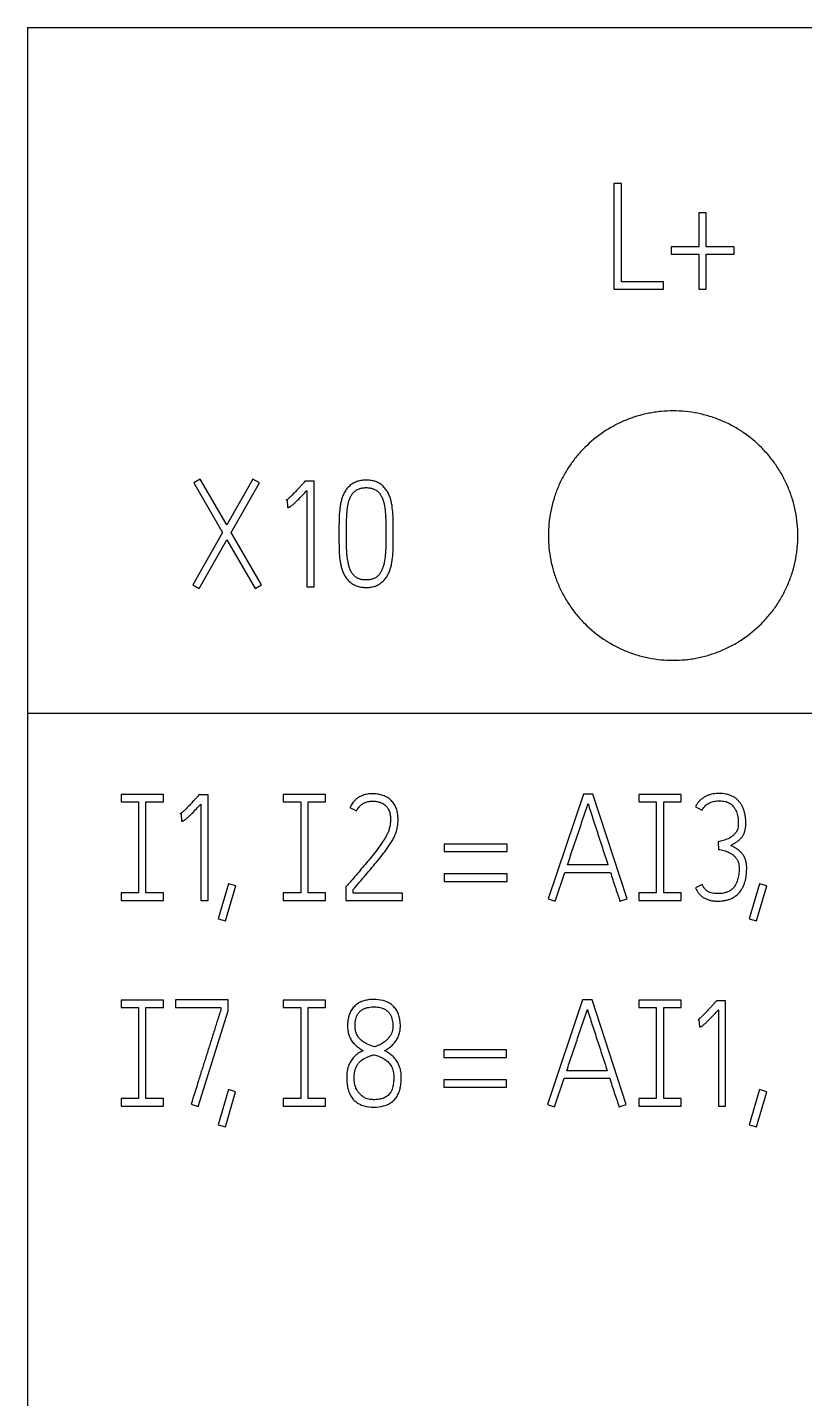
# Model space of a CAD drawing. Extents: x 0 to 420, y 0 to 297.
# Drawn here: x 91.7 to 104.15, y 211.57 to 233.56 of the extents above; entities that cross this region are included whole.
import ezdxf

# ---------------------------------------------------------------- set-up
doc = ezdxf.new("R2010")
doc.units = 0
doc.header["$LTSCALE"] = 23.1
doc.layers.add('10000_FRONT', color=7, linetype='CONTINUOUS')
doc.layers.add('10500_FRONT_LABELING', color=7, linetype='CONTINUOUS')

msp = doc.modelspace()

# ---------------------------------------------------------------- linework, layer by layer
at = {"layer": '10000_FRONT', "color": 7, "linetype": 'CONTINUOUS'}
for p, q in [((91.697, 233.556), (91.697, 143.556)), ((91.697, 233.556), (163.197, 233.556)), ((91.697, 222.556), (163.197, 222.556))]:
    msp.add_line(p, q, dxfattribs=at)
for points, knots in [([(104.047, 225.406), (104.047, 225.471), (104.043, 225.537), (104.031, 225.666), (104.021, 225.73), (103.996, 225.858), (103.98, 225.921), (103.952, 226.015), (103.942, 226.046), (103.919, 226.108), (103.908, 226.139), (103.87, 226.229), (103.815, 226.347), (103.748, 226.459), (103.694, 226.54), (103.675, 226.567), (103.636, 226.62), (103.616, 226.646), (103.553, 226.722), (103.509, 226.771), (103.371, 226.91), (103.271, 226.993), (103.148, 227.075), (103.134, 227.084), (103.106, 227.102), (103.092, 227.11), (103.05, 227.136), (103.021, 227.152), (102.935, 227.199), (102.876, 227.227), (102.755, 227.277), (102.694, 227.299), (102.6, 227.328), (102.568, 227.337), (102.504, 227.353), (102.472, 227.36), (102.374, 227.38), (102.244, 227.399), (102.114, 227.405), (101.983, 227.406), (101.918, 227.402), (101.819, 227.393), (101.786, 227.389), (101.721, 227.379), (101.559, 227.351), (101.402, 227.303), (101.251, 227.241), (101.221, 227.227), (101.176, 227.206), (101.161, 227.199), (101.132, 227.184), (101.058, 227.146), (100.988, 227.104), (100.826, 226.995), (100.725, 226.912), (100.608, 226.795), (100.585, 226.771), (100.541, 226.723), (100.52, 226.698), (100.458, 226.622), (100.419, 226.57), (100.347, 226.462), (100.313, 226.406), (100.267, 226.319), (100.252, 226.29), (100.224, 226.23), (100.211, 226.2), (100.173, 226.109), (100.13, 225.987), (100.098, 225.861), (100.079, 225.765), (100.073, 225.733), (100.064, 225.668), (100.06, 225.635), (100.05, 225.537), (100.047, 225.471), (100.047, 225.406)], [0, 0, 0, 0, 0.03125, 0.03125, 0.0625, 0.0625, 0.09375, 0.09375, 0.109375, 0.109375, 0.125, 0.125, 0.15625, 0.1875, 0.1875, 0.203125, 0.203125, 0.21875, 0.21875, 0.25, 0.25, 0.3125, 0.3125, 0.320312, 0.320312, 0.328125, 0.328125, 0.34375, 0.34375, 0.375, 0.375, 0.40625, 0.40625, 0.421875, 0.421875, 0.4375, 0.4375, 0.46875, 0.5, 0.5, 0.53125, 0.53125, 0.546875, 0.546875, 0.5625, 0.625, 0.625, 0.640625, 0.640625, 0.648438, 0.648438, 0.65625, 0.6875, 0.6875, 0.75, 0.75, 0.765625, 0.765625, 0.78125, 0.78125, 0.8125, 0.8125, 0.84375, 0.84375, 0.859375, 0.859375, 0.875, 0.875, 0.90625, 0.9375, 0.9375, 0.953125, 0.953125, 0.96875, 0.96875, 1, 1, 1, 1]), ([(100.047, 225.406), (100.047, 225.34), (100.05, 225.274), (100.063, 225.145), (100.072, 225.081), (100.097, 224.953), (100.113, 224.89), (100.141, 224.796), (100.152, 224.765), (100.174, 224.703), (100.186, 224.672), (100.223, 224.582), (100.279, 224.464), (100.345, 224.352), (100.399, 224.271), (100.418, 224.244), (100.457, 224.191), (100.477, 224.165), (100.54, 224.089), (100.584, 224.04), (100.722, 223.901), (100.823, 223.818), (100.945, 223.736), (100.959, 223.727), (100.987, 223.709), (101.001, 223.701), (101.044, 223.675), (101.072, 223.659), (101.159, 223.612), (101.218, 223.584), (101.338, 223.534), (101.4, 223.512), (101.494, 223.483), (101.526, 223.474), (101.589, 223.458), (101.622, 223.451), (101.719, 223.431), (101.849, 223.412), (101.979, 223.406), (102.11, 223.405), (102.176, 223.409), (102.274, 223.418), (102.307, 223.422), (102.372, 223.432), (102.405, 223.438), (102.501, 223.457), (102.565, 223.473), (102.69, 223.511), (102.751, 223.533), (102.842, 223.57), (102.872, 223.584), (102.917, 223.605), (102.932, 223.612), (102.961, 223.627), (103.035, 223.665), (103.105, 223.707), (103.267, 223.816), (103.369, 223.899), (103.485, 224.016), (103.508, 224.04), (103.552, 224.088), (103.573, 224.113), (103.635, 224.189), (103.674, 224.241), (103.746, 224.349), (103.78, 224.405), (103.826, 224.492), (103.841, 224.521), (103.869, 224.581), (103.882, 224.611), (103.92, 224.702), (103.964, 224.824), (103.995, 224.95), (104.014, 225.046), (104.02, 225.078), (104.03, 225.143), (104.034, 225.176), (104.043, 225.274), (104.047, 225.34), (104.047, 225.406)], [0, 0, 0, 0, 0.03125, 0.03125, 0.0625, 0.0625, 0.09375, 0.09375, 0.109375, 0.109375, 0.125, 0.125, 0.15625, 0.1875, 0.1875, 0.203125, 0.203125, 0.21875, 0.21875, 0.25, 0.25, 0.3125, 0.3125, 0.320312, 0.320312, 0.328125, 0.328125, 0.34375, 0.34375, 0.375, 0.375, 0.40625, 0.40625, 0.421875, 0.421875, 0.4375, 0.4375, 0.46875, 0.5, 0.5, 0.53125, 0.53125, 0.546875, 0.546875, 0.5625, 0.5625, 0.59375, 0.59375, 0.625, 0.625, 0.640625, 0.640625, 0.648438, 0.648438, 0.65625, 0.6875, 0.6875, 0.75, 0.75, 0.765625, 0.765625, 0.78125, 0.78125, 0.8125, 0.8125, 0.84375, 0.84375, 0.859375, 0.859375, 0.875, 0.875, 0.90625, 0.9375, 0.9375, 0.953125, 0.953125, 0.96875, 0.96875, 1, 1, 1, 1])]:
    msp.add_open_spline(points, degree=3, knots=knots, dxfattribs=at)
at = {"layer": '10500_FRONT_LABELING', "color": 7, "linetype": 'CONTINUOUS'}
for p, q in [((101.097, 231.053), (101.097, 229.356)), ((101.217, 231.053), (101.097, 231.053)), ((101.217, 229.476), (101.217, 231.053)), ((102.457, 230.584), (102.457, 230.037)), ((102.575, 230.584), (102.457, 230.584)), ((102.575, 230.037), (102.575, 230.584)), ((102.014, 230.037), (102.014, 229.917)), ((102.457, 230.037), (102.014, 230.037)), ((103.023, 230.037), (102.575, 230.037)), ((103.023, 229.917), (103.023, 230.037)), ((102.014, 229.917), (102.457, 229.917)), ((102.457, 229.917), (102.457, 229.356)), ((102.575, 229.356), (102.575, 229.917)), ((102.575, 229.917), (103.023, 229.917)), ((101.097, 229.356), (101.891, 229.356)), ((101.891, 229.476), (101.217, 229.476)), ((101.891, 229.356), (101.891, 229.476)), ((102.457, 229.356), (102.575, 229.356)), ((94.467, 226.311), (94.365, 226.253)), ((94.891, 225.576), (94.467, 226.311)), ((95.309, 226.311), (94.891, 225.576)), ((95.415, 226.253), (95.309, 226.311)), ((94.365, 226.253), (94.825, 225.458)), ((94.962, 225.456), (95.415, 226.253)), ((96.146, 226.276), (96.129, 226.257)), ((96.294, 226.276), (96.146, 226.276)), ((96.176, 226.13), (96.176, 224.583)), ((96.294, 224.583), (96.294, 226.276)), ((95.846, 225.972), (95.86, 225.977)), ((95.86, 225.977), (95.867, 225.856)), ((94.825, 225.458), (94.347, 224.616)), ((95.45, 224.616), (94.962, 225.456)), ((96.69, 225.446), (96.69, 225.42)), ((96.811, 225.42), (96.811, 225.446)), ((97.442, 225.446), (97.442, 225.42)), ((97.56, 225.42), (97.56, 225.446)), ((94.45, 224.557), (94.894, 225.338)), ((94.894, 225.338), (95.346, 224.557)), ((94.347, 224.616), (94.45, 224.557)), ((95.346, 224.557), (95.45, 224.616)), ((96.176, 224.583), (96.294, 224.583)), ((93.197, 221.256), (93.197, 221.136)), ((93.877, 221.256), (93.197, 221.256)), ((93.877, 221.136), (93.877, 221.256)), ((94.446, 221.246), (94.43, 221.227)), ((94.595, 221.246), (94.446, 221.246)), ((94.595, 219.553), (94.595, 221.246)), ((95.797, 221.256), (95.797, 221.136)), ((96.477, 221.256), (95.797, 221.256)), ((96.477, 221.136), (96.477, 221.256)), ((100.608, 221.258), (100.043, 219.581)), ((100.759, 221.258), (100.608, 221.258)), ((101.31, 219.581), (100.759, 221.258)), ((101.497, 221.256), (101.497, 221.136)), ((102.177, 221.256), (101.497, 221.256)), ((102.177, 221.136), (102.177, 221.256)), ((93.197, 221.136), (93.477, 221.136)), ((93.477, 221.136), (93.477, 219.676)), ((93.597, 219.676), (93.597, 221.136)), ((93.597, 221.136), (93.877, 221.136)), ((94.477, 221.1), (94.477, 219.553)), ((95.797, 221.136), (96.077, 221.136)), ((96.077, 221.136), (96.077, 219.676)), ((96.197, 219.676), (96.197, 221.136)), ((96.197, 221.136), (96.477, 221.136)), ((96.866, 221.046), (96.972, 220.991)), ((101.497, 221.136), (101.777, 221.136)), ((101.777, 221.136), (101.777, 219.676)), ((101.897, 219.676), (101.897, 221.136)), ((101.897, 221.136), (102.177, 221.136)), ((102.407, 221.057), (102.515, 221.003)), ((94.147, 220.942), (94.161, 220.947)), ((94.161, 220.947), (94.168, 220.826)), ((98.378, 220.459), (98.378, 220.338)), ((99.387, 220.459), (98.378, 220.459)), ((99.387, 220.338), (99.387, 220.459)), ((102.768, 220.492), (102.775, 220.374)), ((98.378, 220.338), (99.387, 220.338)), ((101.003, 220.124), (100.353, 220.124)), ((98.378, 219.98), (98.378, 219.86)), ((99.387, 219.98), (98.378, 219.98)), ((99.387, 219.86), (99.387, 219.98)), ((100.157, 219.544), (100.313, 220.004)), ((100.313, 220.004), (101.043, 220.004)), ((94.919, 219.822), (94.754, 219.258)), ((94.869, 219.225), (95.035, 219.787)), ((95.035, 219.787), (94.919, 219.822)), ((96.816, 219.789), (96.802, 219.772)), ((96.802, 219.772), (96.802, 219.556)), ((96.92, 219.673), (96.92, 219.73)), ((98.378, 219.86), (99.387, 219.86)), ((102.515, 219.808), (102.407, 219.758)), ((103.432, 219.822), (103.267, 219.258)), ((103.382, 219.225), (103.547, 219.787)), ((103.547, 219.787), (103.432, 219.822)), ((93.197, 219.676), (93.197, 219.556)), ((93.477, 219.676), (93.197, 219.676)), ((93.197, 219.556), (93.877, 219.556)), ((93.877, 219.676), (93.597, 219.676)), ((93.877, 219.556), (93.877, 219.676)), ((94.477, 219.553), (94.595, 219.553)), ((95.797, 219.676), (95.797, 219.556)), ((96.077, 219.676), (95.797, 219.676)), ((95.797, 219.556), (96.477, 219.556)), ((96.477, 219.676), (96.197, 219.676)), ((96.477, 219.556), (96.477, 219.676)), ((96.802, 219.556), (97.709, 219.556)), ((97.709, 219.673), (96.92, 219.673)), ((97.709, 219.556), (97.709, 219.673)), ((100.043, 219.581), (100.157, 219.544)), ((101.194, 219.544), (101.31, 219.581)), ((101.497, 219.676), (101.497, 219.556)), ((101.777, 219.676), (101.497, 219.676)), ((101.497, 219.556), (102.177, 219.556)), ((102.177, 219.676), (101.897, 219.676)), ((102.177, 219.556), (102.177, 219.676)), ((94.754, 219.258), (94.869, 219.225)), ((103.267, 219.258), (103.382, 219.225)), ((93.197, 217.956), (93.197, 217.836)), ((93.877, 217.956), (93.197, 217.956)), ((93.877, 217.836), (93.877, 217.956)), ((94.068, 217.958), (94.068, 217.838)), ((94.917, 217.958), (94.068, 217.958)), ((94.917, 217.786), (94.917, 217.958)), ((95.797, 217.956), (95.797, 217.836)), ((96.477, 217.956), (95.797, 217.956)), ((96.477, 217.836), (96.477, 217.956)), ((100.596, 217.958), (100.033, 216.281)), ((100.747, 217.958), (100.596, 217.958)), ((101.297, 216.281), (100.747, 217.958)), ((101.497, 217.956), (101.497, 217.836)), ((102.177, 217.956), (101.497, 217.956)), ((102.177, 217.836), (102.177, 217.956)), ((102.742, 217.946), (102.726, 217.927)), ((102.889, 217.946), (102.742, 217.946)), ((102.889, 216.253), (102.889, 217.946)), ((93.197, 217.836), (93.477, 217.836)), ((93.477, 217.836), (93.477, 216.376)), ((93.597, 216.376), (93.597, 217.836)), ((93.597, 217.836), (93.877, 217.836)), ((94.068, 217.838), (94.799, 217.838)), ((94.433, 216.248), (94.917, 217.786)), ((94.799, 217.838), (94.799, 217.805)), ((95.797, 217.836), (96.077, 217.836)), ((96.077, 217.836), (96.077, 216.376)), ((96.197, 216.376), (96.197, 217.836)), ((96.197, 217.836), (96.477, 217.836)), ((101.497, 217.836), (101.777, 217.836)), ((101.777, 217.836), (101.777, 216.376)), ((101.897, 216.376), (101.897, 217.836)), ((101.897, 217.836), (102.177, 217.836)), ((102.773, 217.8), (102.773, 216.253)), ((102.447, 217.642), (102.461, 217.647)), ((102.461, 217.647), (102.468, 217.526)), ((98.371, 217.159), (98.371, 217.038)), ((99.377, 217.159), (98.371, 217.159)), ((99.377, 217.038), (99.377, 217.159)), ((98.371, 217.038), (99.377, 217.038)), ((100.99, 216.824), (100.342, 216.824)), ((98.371, 216.68), (98.371, 216.56)), ((99.377, 216.68), (98.371, 216.68)), ((99.377, 216.56), (99.377, 216.68)), ((100.146, 216.244), (100.302, 216.704)), ((100.302, 216.704), (101.03, 216.704)), ((94.919, 216.522), (94.754, 215.958)), ((94.869, 215.925), (95.034, 216.487)), ((95.034, 216.487), (94.919, 216.522)), ((98.371, 216.56), (99.377, 216.56)), ((103.432, 216.522), (103.267, 215.958)), ((103.382, 215.925), (103.547, 216.487)), ((103.547, 216.487), (103.432, 216.522)), ((93.197, 216.376), (93.197, 216.256)), ((93.477, 216.376), (93.197, 216.376)), ((93.197, 216.256), (93.877, 216.256)), ((93.877, 216.376), (93.597, 216.376)), ((93.877, 216.256), (93.877, 216.376)), ((94.32, 216.286), (94.433, 216.248)), ((95.797, 216.376), (95.797, 216.256)), ((96.077, 216.376), (95.797, 216.376)), ((95.797, 216.256), (96.477, 216.256)), ((96.477, 216.376), (96.197, 216.376)), ((96.477, 216.256), (96.477, 216.376)), ((100.033, 216.281), (100.146, 216.244)), ((101.181, 216.244), (101.297, 216.281)), ((101.497, 216.376), (101.497, 216.256)), ((101.777, 216.376), (101.497, 216.376)), ((101.497, 216.256), (102.177, 216.256)), ((102.177, 216.376), (101.897, 216.376)), ((102.177, 216.256), (102.177, 216.376)), ((102.773, 216.253), (102.889, 216.253)), ((94.754, 215.958), (94.869, 215.925)), ((103.267, 215.958), (103.382, 215.925))]:
    msp.add_line(p, q, dxfattribs=at)
for points, knots in [([(97.56, 225.446), (97.56, 225.491), (97.56, 225.536), (97.559, 225.627), (97.559, 225.672), (97.555, 225.762), (97.551, 225.807), (97.543, 225.875), (97.539, 225.897), (97.531, 225.942), (97.526, 225.964), (97.516, 225.996), (97.513, 226.007), (97.506, 226.028), (97.502, 226.039), (97.489, 226.071), (97.479, 226.091), (97.456, 226.13), (97.443, 226.148), (97.421, 226.174), (97.413, 226.183), (97.397, 226.199), (97.381, 226.214), (97.362, 226.227), (97.344, 226.24), (97.334, 226.246), (97.303, 226.262), (97.282, 226.27), (97.25, 226.28), (97.238, 226.283), (97.216, 226.287), (97.205, 226.289), (97.171, 226.294), (97.148, 226.295), (97.103, 226.295), (97.08, 226.294), (97.046, 226.289), (97.035, 226.287), (97.013, 226.282), (96.991, 226.277), (96.969, 226.269), (96.948, 226.26), (96.938, 226.256), (96.908, 226.239), (96.889, 226.227), (96.863, 226.205), (96.855, 226.197), (96.838, 226.181), (96.831, 226.173), (96.809, 226.147), (96.796, 226.128), (96.779, 226.099), (96.773, 226.089), (96.763, 226.068), (96.759, 226.058), (96.746, 226.026), (96.739, 226.005), (96.727, 225.962), (96.721, 225.94), (96.712, 225.896), (96.709, 225.873), (96.7, 225.806), (96.696, 225.761), (96.693, 225.694), (96.692, 225.671), (96.692, 225.626), (96.691, 225.604), (96.691, 225.536), (96.69, 225.491), (96.69, 225.446)], [0, 0, 0, 0, 0.0625, 0.0625, 0.125, 0.125, 0.1875, 0.1875, 0.21875, 0.21875, 0.25, 0.25, 0.265625, 0.265625, 0.28125, 0.28125, 0.3125, 0.3125, 0.34375, 0.34375, 0.359375, 0.359375, 0.375, 0.390625, 0.390625, 0.40625, 0.40625, 0.4375, 0.4375, 0.453125, 0.453125, 0.46875, 0.46875, 0.5, 0.5, 0.53125, 0.53125, 0.546875, 0.546875, 0.5625, 0.578125, 0.578125, 0.59375, 0.59375, 0.625, 0.625, 0.640625, 0.640625, 0.65625, 0.65625, 0.6875, 0.6875, 0.703125, 0.703125, 0.71875, 0.71875, 0.75, 0.75, 0.78125, 0.78125, 0.8125, 0.8125, 0.875, 0.875, 0.90625, 0.90625, 0.9375, 0.9375, 1, 1, 1, 1]), ([(96.129, 226.257), (96.118, 226.245), (96.107, 226.232), (96.084, 226.208), (96.073, 226.195), (96.039, 226.158), (96.016, 226.134), (95.97, 226.085), (95.947, 226.061), (95.91, 226.026), (95.898, 226.014), (95.879, 225.998), (95.873, 225.992), (95.86, 225.982), (95.853, 225.976), (95.846, 225.972)], [0, 0, 0, 0, 0.125, 0.125, 0.25, 0.25, 0.5, 0.5, 0.75, 0.75, 0.875, 0.875, 0.9375, 0.9375, 1, 1, 1, 1]), ([(95.867, 225.856), (95.872, 225.856), (95.876, 225.857), (95.885, 225.859), (95.889, 225.86), (95.897, 225.863), (95.901, 225.865), (95.909, 225.869), (95.912, 225.872), (95.923, 225.879), (95.93, 225.885), (95.944, 225.895), (95.95, 225.901), (95.97, 225.918), (95.983, 225.93), (96.008, 225.954), (96.02, 225.967), (96.057, 226.004), (96.081, 226.029), (96.129, 226.079), (96.153, 226.104), (96.176, 226.13)], [0, 0, 0, 0, 0.03125, 0.03125, 0.0625, 0.0625, 0.09375, 0.09375, 0.125, 0.125, 0.1875, 0.1875, 0.25, 0.25, 0.375, 0.375, 0.5, 0.5, 0.75, 0.75, 1, 1, 1, 1]), ([(96.811, 225.446), (96.811, 225.483), (96.811, 225.521), (96.812, 225.595), (96.812, 225.632), (96.814, 225.688), (96.815, 225.707), (96.817, 225.744), (96.818, 225.763), (96.821, 225.8), (96.823, 225.818), (96.827, 225.855), (96.83, 225.874), (96.837, 225.91), (96.841, 225.929), (96.851, 225.964), (96.857, 225.982), (96.867, 226.008), (96.871, 226.017), (96.879, 226.034), (96.884, 226.042), (96.894, 226.058), (96.899, 226.065), (96.91, 226.081), (96.916, 226.088), (96.935, 226.109), (96.949, 226.121), (96.972, 226.137), (96.98, 226.142), (96.997, 226.151), (97.005, 226.154), (97.023, 226.161), (97.032, 226.163), (97.051, 226.168), (97.06, 226.169), (97.088, 226.174), (97.107, 226.175), (97.144, 226.175), (97.163, 226.174), (97.191, 226.17), (97.2, 226.168), (97.219, 226.164), (97.237, 226.158), (97.254, 226.151), (97.271, 226.143), (97.28, 226.138), (97.303, 226.122), (97.317, 226.11), (97.336, 226.089), (97.342, 226.081), (97.353, 226.066), (97.358, 226.058), (97.372, 226.034), (97.381, 226.017), (97.391, 225.991), (97.395, 225.982), (97.401, 225.965), (97.409, 225.938), (97.416, 225.911), (97.423, 225.874), (97.425, 225.856), (97.43, 225.819), (97.432, 225.8), (97.435, 225.763), (97.436, 225.745), (97.438, 225.707), (97.439, 225.689), (97.441, 225.633), (97.441, 225.595), (97.442, 225.521), (97.442, 225.483), (97.442, 225.446)], [0, 0, 0, 0, 0.0625, 0.0625, 0.125, 0.125, 0.15625, 0.15625, 0.1875, 0.1875, 0.21875, 0.21875, 0.25, 0.25, 0.28125, 0.28125, 0.3125, 0.3125, 0.328125, 0.328125, 0.34375, 0.34375, 0.359375, 0.359375, 0.375, 0.375, 0.40625, 0.40625, 0.421875, 0.421875, 0.4375, 0.4375, 0.453125, 0.453125, 0.46875, 0.46875, 0.5, 0.5, 0.53125, 0.53125, 0.546875, 0.546875, 0.5625, 0.578125, 0.578125, 0.59375, 0.59375, 0.625, 0.625, 0.640625, 0.640625, 0.65625, 0.65625, 0.6875, 0.6875, 0.703125, 0.703125, 0.71875, 0.75, 0.75, 0.78125, 0.78125, 0.8125, 0.8125, 0.84375, 0.84375, 0.875, 0.875, 0.9375, 0.9375, 1, 1, 1, 1]), ([(96.69, 225.42), (96.69, 225.376), (96.691, 225.331), (96.691, 225.264), (96.692, 225.242), (96.692, 225.197), (96.693, 225.175), (96.696, 225.108), (96.699, 225.064), (96.708, 224.997), (96.712, 224.975), (96.721, 224.931), (96.726, 224.909), (96.738, 224.866), (96.746, 224.844), (96.762, 224.802), (96.772, 224.782), (96.789, 224.752), (96.795, 224.743), (96.809, 224.724), (96.816, 224.715), (96.83, 224.698), (96.838, 224.69), (96.854, 224.674), (96.862, 224.666), (96.88, 224.652), (96.889, 224.644), (96.907, 224.631), (96.917, 224.625), (96.946, 224.609), (96.967, 224.6), (97.011, 224.586), (97.033, 224.582), (97.078, 224.575), (97.101, 224.574), (97.135, 224.574), (97.147, 224.574), (97.169, 224.575), (97.181, 224.576), (97.214, 224.581), (97.236, 224.585), (97.269, 224.595), (97.28, 224.599), (97.301, 224.608), (97.311, 224.613), (97.341, 224.629), (97.36, 224.642), (97.386, 224.664), (97.394, 224.672), (97.41, 224.688), (97.418, 224.696), (97.44, 224.722), (97.453, 224.74), (97.47, 224.77), (97.476, 224.78), (97.486, 224.8), (97.49, 224.81), (97.503, 224.842), (97.511, 224.863), (97.524, 224.906), (97.529, 224.928), (97.538, 224.972), (97.542, 224.994), (97.551, 225.061), (97.555, 225.106), (97.558, 225.173), (97.558, 225.196), (97.559, 225.241), (97.559, 225.263), (97.56, 225.33), (97.56, 225.375), (97.56, 225.42)], [0, 0, 0, 0, 0.0625, 0.0625, 0.09375, 0.09375, 0.125, 0.125, 0.1875, 0.1875, 0.21875, 0.21875, 0.25, 0.25, 0.28125, 0.28125, 0.3125, 0.3125, 0.328125, 0.328125, 0.34375, 0.34375, 0.359375, 0.359375, 0.375, 0.375, 0.390625, 0.390625, 0.40625, 0.40625, 0.4375, 0.4375, 0.46875, 0.46875, 0.5, 0.5, 0.515625, 0.515625, 0.53125, 0.53125, 0.5625, 0.5625, 0.578125, 0.578125, 0.59375, 0.59375, 0.625, 0.625, 0.640625, 0.640625, 0.65625, 0.65625, 0.6875, 0.6875, 0.703125, 0.703125, 0.71875, 0.71875, 0.75, 0.75, 0.78125, 0.78125, 0.8125, 0.8125, 0.875, 0.875, 0.90625, 0.90625, 0.9375, 0.9375, 1, 1, 1, 1]), ([(97.442, 225.42), (97.442, 225.383), (97.442, 225.346), (97.441, 225.271), (97.441, 225.234), (97.439, 225.179), (97.438, 225.16), (97.436, 225.123), (97.434, 225.104), (97.429, 225.049), (97.424, 225.012), (97.413, 224.957), (97.409, 224.939), (97.398, 224.903), (97.392, 224.885), (97.378, 224.851), (97.37, 224.834), (97.356, 224.81), (97.351, 224.802), (97.339, 224.787), (97.334, 224.78), (97.321, 224.766), (97.315, 224.759), (97.301, 224.747), (97.293, 224.741), (97.27, 224.725), (97.253, 224.717), (97.226, 224.707), (97.217, 224.705), (97.199, 224.701), (97.171, 224.695), (97.143, 224.694), (97.115, 224.694), (97.105, 224.694), (97.087, 224.696), (97.077, 224.697), (97.05, 224.701), (97.032, 224.705), (97.005, 224.714), (96.996, 224.718), (96.979, 224.727), (96.963, 224.736), (96.949, 224.748), (96.935, 224.761), (96.928, 224.767), (96.916, 224.782), (96.91, 224.789), (96.899, 224.804), (96.894, 224.812), (96.885, 224.828), (96.88, 224.837), (96.872, 224.853), (96.869, 224.862), (96.859, 224.888), (96.853, 224.906), (96.843, 224.942), (96.839, 224.96), (96.828, 225.015), (96.824, 225.051), (96.818, 225.106), (96.817, 225.125), (96.815, 225.162), (96.814, 225.18), (96.812, 225.235), (96.812, 225.272), (96.811, 225.346), (96.811, 225.383), (96.811, 225.42)], [0, 0, 0, 0, 0.0625, 0.0625, 0.125, 0.125, 0.15625, 0.15625, 0.1875, 0.1875, 0.25, 0.25, 0.28125, 0.28125, 0.3125, 0.3125, 0.34375, 0.34375, 0.359375, 0.359375, 0.375, 0.375, 0.390625, 0.390625, 0.40625, 0.40625, 0.4375, 0.4375, 0.453125, 0.453125, 0.46875, 0.5, 0.5, 0.515625, 0.515625, 0.53125, 0.53125, 0.5625, 0.5625, 0.578125, 0.578125, 0.59375, 0.609375, 0.609375, 0.625, 0.625, 0.640625, 0.640625, 0.65625, 0.65625, 0.671875, 0.671875, 0.6875, 0.6875, 0.71875, 0.71875, 0.75, 0.75, 0.8125, 0.8125, 0.84375, 0.84375, 0.875, 0.875, 0.9375, 0.9375, 1, 1, 1, 1]), ([(94.43, 221.227), (94.419, 221.215), (94.407, 221.202), (94.384, 221.178), (94.373, 221.165), (94.339, 221.128), (94.316, 221.104), (94.27, 221.055), (94.247, 221.031), (94.211, 220.996), (94.198, 220.984), (94.18, 220.968), (94.173, 220.962), (94.16, 220.952), (94.154, 220.946), (94.147, 220.942)], [0, 0, 0, 0, 0.125, 0.125, 0.25, 0.25, 0.5, 0.5, 0.75, 0.75, 0.875, 0.875, 0.9375, 0.9375, 1, 1, 1, 1]), ([(96.92, 219.73), (96.953, 219.769), (96.986, 219.808), (97.053, 219.886), (97.086, 219.925), (97.152, 220.003), (97.186, 220.042), (97.252, 220.121), (97.284, 220.16), (97.349, 220.239), (97.381, 220.279), (97.427, 220.341), (97.443, 220.361), (97.472, 220.403), (97.487, 220.424), (97.516, 220.467), (97.529, 220.488), (97.555, 220.533), (97.568, 220.555), (97.584, 220.59), (97.589, 220.602), (97.598, 220.625), (97.602, 220.637), (97.615, 220.674), (97.621, 220.699), (97.631, 220.75), (97.634, 220.775), (97.638, 220.826), (97.639, 220.851), (97.637, 220.89), (97.636, 220.903), (97.634, 220.929), (97.632, 220.941), (97.625, 220.98), (97.619, 221.005), (97.606, 221.041), (97.6, 221.053), (97.589, 221.076), (97.583, 221.087), (97.569, 221.109), (97.561, 221.119), (97.545, 221.139), (97.536, 221.149), (97.518, 221.167), (97.508, 221.176), (97.488, 221.192), (97.477, 221.199), (97.455, 221.212), (97.444, 221.218), (97.42, 221.229), (97.408, 221.233), (97.372, 221.246), (97.347, 221.253), (97.309, 221.26), (97.296, 221.261), (97.27, 221.264), (97.257, 221.264), (97.219, 221.265), (97.193, 221.265), (97.154, 221.26), (97.142, 221.258), (97.116, 221.253), (97.104, 221.25), (97.066, 221.238), (97.043, 221.228), (97.009, 221.208), (96.998, 221.201), (96.977, 221.186), (96.957, 221.17), (96.939, 221.152), (96.921, 221.133), (96.913, 221.123), (96.89, 221.092), (96.876, 221.069), (96.866, 221.046)], [0, 0, 0, 0, 0.0625, 0.0625, 0.125, 0.125, 0.1875, 0.1875, 0.25, 0.25, 0.3125, 0.3125, 0.34375, 0.34375, 0.375, 0.375, 0.40625, 0.40625, 0.4375, 0.4375, 0.453125, 0.453125, 0.46875, 0.46875, 0.5, 0.5, 0.53125, 0.53125, 0.5625, 0.5625, 0.578125, 0.578125, 0.59375, 0.59375, 0.625, 0.625, 0.640625, 0.640625, 0.65625, 0.65625, 0.671875, 0.671875, 0.6875, 0.6875, 0.703125, 0.703125, 0.71875, 0.71875, 0.734375, 0.734375, 0.75, 0.75, 0.78125, 0.78125, 0.796875, 0.796875, 0.8125, 0.8125, 0.84375, 0.84375, 0.859375, 0.859375, 0.875, 0.875, 0.90625, 0.90625, 0.921875, 0.921875, 0.9375, 0.953125, 0.953125, 0.96875, 0.96875, 1, 1, 1, 1]), ([(102.971, 220.437), (102.987, 220.445), (103.002, 220.453), (103.031, 220.47), (103.046, 220.479), (103.067, 220.493), (103.074, 220.498), (103.087, 220.508), (103.094, 220.513), (103.107, 220.525), (103.113, 220.53), (103.125, 220.543), (103.131, 220.549), (103.148, 220.569), (103.158, 220.583), (103.171, 220.605), (103.175, 220.612), (103.183, 220.628), (103.186, 220.636), (103.196, 220.66), (103.2, 220.676), (103.207, 220.71), (103.209, 220.727), (103.212, 220.761), (103.212, 220.778), (103.212, 220.813), (103.212, 220.83), (103.208, 220.881), (103.204, 220.914), (103.193, 220.965), (103.188, 220.982), (103.178, 221.014), (103.165, 221.046), (103.15, 221.077), (103.131, 221.106), (103.122, 221.12), (103.1, 221.147), (103.082, 221.165), (103.063, 221.182), (103.049, 221.193), (103.042, 221.198), (103.006, 221.222), (102.975, 221.237), (102.934, 221.25), (102.925, 221.252), (102.909, 221.256), (102.884, 221.262), (102.841, 221.268), (102.807, 221.27), (102.772, 221.27), (102.755, 221.269), (102.704, 221.266), (102.67, 221.26), (102.629, 221.248), (102.621, 221.246), (102.604, 221.24), (102.596, 221.237), (102.572, 221.226), (102.542, 221.21), (102.514, 221.19), (102.494, 221.174), (102.487, 221.168), (102.475, 221.156), (102.469, 221.15), (102.451, 221.131), (102.441, 221.117), (102.427, 221.096), (102.422, 221.088), (102.414, 221.073), (102.41, 221.065), (102.407, 221.057)], [0, 0, 0, 0, 0.03125, 0.03125, 0.0625, 0.0625, 0.078125, 0.078125, 0.09375, 0.09375, 0.109375, 0.109375, 0.125, 0.125, 0.15625, 0.15625, 0.171875, 0.171875, 0.1875, 0.1875, 0.21875, 0.21875, 0.25, 0.25, 0.28125, 0.28125, 0.3125, 0.3125, 0.375, 0.375, 0.40625, 0.40625, 0.4375, 0.46875, 0.46875, 0.5, 0.5, 0.53125, 0.546875, 0.546875, 0.5625, 0.5625, 0.625, 0.625, 0.640625, 0.640625, 0.65625, 0.6875, 0.71875, 0.71875, 0.75, 0.75, 0.8125, 0.8125, 0.828125, 0.828125, 0.84375, 0.84375, 0.875, 0.90625, 0.90625, 0.921875, 0.921875, 0.9375, 0.9375, 0.96875, 0.96875, 0.984375, 0.984375, 1, 1, 1, 1]), ([(94.168, 220.826), (94.172, 220.826), (94.177, 220.827), (94.185, 220.829), (94.189, 220.83), (94.198, 220.833), (94.202, 220.835), (94.209, 220.839), (94.213, 220.842), (94.224, 220.849), (94.231, 220.854), (94.244, 220.865), (94.251, 220.871), (94.27, 220.888), (94.283, 220.9), (94.308, 220.924), (94.32, 220.936), (94.357, 220.973), (94.381, 220.999), (94.429, 221.049), (94.453, 221.074), (94.477, 221.1)], [0, 0, 0, 0, 0.03125, 0.03125, 0.0625, 0.0625, 0.09375, 0.09375, 0.125, 0.125, 0.1875, 0.1875, 0.25, 0.25, 0.375, 0.375, 0.5, 0.5, 0.75, 0.75, 1, 1, 1, 1]), ([(96.972, 220.991), (96.981, 221.011), (96.993, 221.03), (97.014, 221.055), (97.021, 221.064), (97.037, 221.079), (97.053, 221.093), (97.072, 221.105), (97.09, 221.116), (97.1, 221.121), (97.131, 221.134), (97.152, 221.14), (97.185, 221.145), (97.196, 221.146), (97.217, 221.147), (97.228, 221.147), (97.261, 221.147), (97.283, 221.145), (97.315, 221.139), (97.326, 221.136), (97.347, 221.13), (97.357, 221.127), (97.378, 221.118), (97.387, 221.114), (97.407, 221.102), (97.416, 221.096), (97.433, 221.083), (97.441, 221.075), (97.452, 221.063), (97.455, 221.059), (97.462, 221.051), (97.466, 221.046), (97.475, 221.032), (97.48, 221.023), (97.49, 221.003), (97.495, 220.993), (97.506, 220.962), (97.51, 220.941), (97.515, 220.908), (97.516, 220.898), (97.518, 220.876), (97.518, 220.865), (97.518, 220.832), (97.516, 220.81), (97.511, 220.767), (97.507, 220.746), (97.499, 220.714), (97.497, 220.704), (97.49, 220.683), (97.487, 220.672), (97.476, 220.641), (97.467, 220.622), (97.447, 220.583), (97.436, 220.565), (97.414, 220.528), (97.402, 220.51), (97.366, 220.456), (97.341, 220.42), (97.29, 220.351), (97.263, 220.316), (97.209, 220.249), (97.182, 220.216), (97.126, 220.15), (97.098, 220.116), (97.042, 220.051), (97.014, 220.018), (96.958, 219.952), (96.929, 219.92), (96.887, 219.871), (96.873, 219.854), (96.844, 219.822), (96.83, 219.805), (96.816, 219.789)], [0, 0, 0, 0, 0.03125, 0.03125, 0.046875, 0.046875, 0.0625, 0.078125, 0.078125, 0.09375, 0.09375, 0.125, 0.125, 0.140625, 0.140625, 0.15625, 0.15625, 0.1875, 0.1875, 0.203125, 0.203125, 0.21875, 0.21875, 0.234375, 0.234375, 0.25, 0.25, 0.265625, 0.265625, 0.273438, 0.273438, 0.28125, 0.28125, 0.296875, 0.296875, 0.3125, 0.3125, 0.34375, 0.34375, 0.359375, 0.359375, 0.375, 0.375, 0.40625, 0.40625, 0.4375, 0.4375, 0.453125, 0.453125, 0.46875, 0.46875, 0.5, 0.5, 0.53125, 0.53125, 0.5625, 0.5625, 0.625, 0.625, 0.6875, 0.6875, 0.75, 0.75, 0.8125, 0.8125, 0.875, 0.875, 0.9375, 0.9375, 0.96875, 0.96875, 1, 1, 1, 1]), ([(100.353, 220.124), (100.38, 220.206), (100.408, 220.288), (100.463, 220.452), (100.49, 220.534), (100.546, 220.697), (100.574, 220.779), (100.616, 220.902), (100.629, 220.943), (100.656, 221.025), (100.67, 221.066), (100.684, 221.107)], [0, 0, 0, 0, 0.25, 0.25, 0.5, 0.5, 0.75, 0.75, 0.875, 0.875, 1, 1, 1, 1]), ([(100.684, 221.107), (100.697, 221.066), (100.71, 221.025), (100.736, 220.943), (100.749, 220.902), (100.789, 220.779), (100.816, 220.697), (100.869, 220.533), (100.896, 220.452), (100.95, 220.288), (100.976, 220.206), (101.003, 220.124)], [0, 0, 0, 0, 0.125, 0.125, 0.25, 0.25, 0.5, 0.5, 0.75, 0.75, 1, 1, 1, 1]), ([(102.515, 221.003), (102.522, 221.016), (102.529, 221.028), (102.544, 221.051), (102.553, 221.062), (102.573, 221.082), (102.583, 221.091), (102.606, 221.108), (102.618, 221.115), (102.644, 221.127), (102.657, 221.132), (102.684, 221.141), (102.698, 221.144), (102.726, 221.148), (102.74, 221.15), (102.768, 221.152), (102.782, 221.152), (102.824, 221.151), (102.852, 221.148), (102.887, 221.14), (102.894, 221.138), (102.907, 221.134), (102.914, 221.131), (102.933, 221.124), (102.946, 221.117), (102.964, 221.106), (102.97, 221.102), (102.981, 221.093), (102.986, 221.088), (103.002, 221.074), (103.011, 221.063), (103.024, 221.047), (103.028, 221.041), (103.036, 221.029), (103.047, 221.011), (103.057, 220.992), (103.067, 220.966), (103.072, 220.953), (103.079, 220.926), (103.082, 220.912), (103.089, 220.871), (103.091, 220.843), (103.092, 220.8), (103.092, 220.786), (103.091, 220.758), (103.09, 220.744), (103.085, 220.716), (103.081, 220.702), (103.072, 220.676), (103.065, 220.664), (103.054, 220.646), (103.05, 220.64), (103.041, 220.629), (103.037, 220.623), (103.023, 220.607), (103.013, 220.598), (102.99, 220.58), (102.979, 220.572), (102.955, 220.558), (102.942, 220.551), (102.917, 220.539), (102.903, 220.534), (102.877, 220.525), (102.863, 220.521), (102.822, 220.508), (102.795, 220.499), (102.768, 220.492)], [0, 0, 0, 0, 0.03125, 0.03125, 0.0625, 0.0625, 0.09375, 0.09375, 0.125, 0.125, 0.15625, 0.15625, 0.1875, 0.1875, 0.21875, 0.21875, 0.25, 0.25, 0.3125, 0.3125, 0.328125, 0.328125, 0.34375, 0.34375, 0.375, 0.375, 0.390625, 0.390625, 0.40625, 0.40625, 0.4375, 0.4375, 0.453125, 0.453125, 0.46875, 0.5, 0.5, 0.53125, 0.53125, 0.5625, 0.5625, 0.625, 0.625, 0.65625, 0.65625, 0.6875, 0.6875, 0.71875, 0.71875, 0.75, 0.75, 0.765625, 0.765625, 0.78125, 0.78125, 0.8125, 0.8125, 0.84375, 0.84375, 0.875, 0.875, 0.90625, 0.90625, 0.9375, 0.9375, 1, 1, 1, 1]), ([(102.407, 219.758), (102.414, 219.742), (102.422, 219.726), (102.44, 219.695), (102.449, 219.68), (102.466, 219.659), (102.472, 219.653), (102.484, 219.64), (102.491, 219.633), (102.511, 219.616), (102.526, 219.606), (102.549, 219.592), (102.557, 219.588), (102.573, 219.58), (102.581, 219.577), (102.606, 219.566), (102.623, 219.561), (102.658, 219.552), (102.676, 219.549), (102.702, 219.546), (102.711, 219.546), (102.729, 219.544), (102.738, 219.544), (102.783, 219.543), (102.819, 219.545), (102.871, 219.552), (102.889, 219.556), (102.924, 219.565), (102.941, 219.57), (102.975, 219.583), (102.991, 219.591), (103.015, 219.604), (103.022, 219.608), (103.037, 219.618), (103.045, 219.623), (103.081, 219.651), (103.106, 219.676), (103.132, 219.713), (103.138, 219.72), (103.147, 219.735), (103.161, 219.758), (103.173, 219.783), (103.186, 219.816), (103.192, 219.833), (103.203, 219.868), (103.207, 219.885), (103.218, 219.937), (103.222, 219.973), (103.226, 220.026), (103.226, 220.044), (103.227, 220.08), (103.226, 220.098), (103.223, 220.134), (103.221, 220.151), (103.215, 220.178), (103.213, 220.187), (103.208, 220.204), (103.205, 220.212), (103.195, 220.238), (103.187, 220.254), (103.174, 220.277), (103.169, 220.285), (103.158, 220.299), (103.153, 220.306), (103.135, 220.327), (103.123, 220.339), (103.095, 220.362), (103.08, 220.373), (103.05, 220.393), (103.034, 220.402), (103.003, 220.42), (102.987, 220.429), (102.971, 220.437)], [0, 0, 0, 0, 0.03125, 0.03125, 0.0625, 0.0625, 0.078125, 0.078125, 0.09375, 0.09375, 0.125, 0.125, 0.140625, 0.140625, 0.15625, 0.15625, 0.1875, 0.1875, 0.21875, 0.21875, 0.234375, 0.234375, 0.25, 0.25, 0.3125, 0.3125, 0.34375, 0.34375, 0.375, 0.375, 0.40625, 0.40625, 0.421875, 0.421875, 0.4375, 0.4375, 0.5, 0.5, 0.515625, 0.515625, 0.53125, 0.5625, 0.5625, 0.59375, 0.59375, 0.625, 0.625, 0.6875, 0.6875, 0.71875, 0.71875, 0.75, 0.75, 0.78125, 0.78125, 0.796875, 0.796875, 0.8125, 0.8125, 0.84375, 0.84375, 0.859375, 0.859375, 0.875, 0.875, 0.90625, 0.90625, 0.9375, 0.9375, 0.96875, 0.96875, 1, 1, 1, 1]), ([(102.775, 220.374), (102.804, 220.369), (102.833, 220.362), (102.889, 220.346), (102.916, 220.337), (102.956, 220.318), (102.969, 220.31), (102.994, 220.295), (103.005, 220.286), (103.028, 220.267), (103.038, 220.256), (103.057, 220.233), (103.066, 220.222), (103.077, 220.203), (103.08, 220.196), (103.086, 220.183), (103.089, 220.176), (103.097, 220.155), (103.1, 220.141), (103.105, 220.112), (103.106, 220.097), (103.106, 220.068), (103.106, 220.053), (103.104, 220.009), (103.101, 219.98), (103.093, 219.937), (103.09, 219.923), (103.084, 219.894), (103.079, 219.88), (103.065, 219.838), (103.053, 219.811), (103.02, 219.762), (103, 219.74), (102.97, 219.718), (102.964, 219.714), (102.951, 219.706), (102.945, 219.703), (102.925, 219.693), (102.911, 219.687), (102.89, 219.681), (102.883, 219.679), (102.868, 219.675), (102.847, 219.67), (102.81, 219.665), (102.781, 219.664), (102.751, 219.664), (102.737, 219.664), (102.707, 219.667), (102.693, 219.669), (102.664, 219.675), (102.649, 219.679), (102.622, 219.689), (102.609, 219.696), (102.59, 219.709), (102.584, 219.713), (102.573, 219.723), (102.568, 219.728), (102.558, 219.739), (102.553, 219.744), (102.544, 219.756), (102.54, 219.762), (102.528, 219.781), (102.521, 219.794), (102.515, 219.808)], [0, 0, 0, 0, 0.0625, 0.0625, 0.125, 0.125, 0.15625, 0.15625, 0.1875, 0.1875, 0.21875, 0.21875, 0.25, 0.25, 0.265625, 0.265625, 0.28125, 0.28125, 0.3125, 0.3125, 0.34375, 0.34375, 0.375, 0.375, 0.4375, 0.4375, 0.46875, 0.46875, 0.5, 0.5, 0.5625, 0.5625, 0.625, 0.625, 0.640625, 0.640625, 0.65625, 0.65625, 0.6875, 0.6875, 0.703125, 0.703125, 0.71875, 0.75, 0.78125, 0.78125, 0.8125, 0.8125, 0.84375, 0.84375, 0.875, 0.875, 0.90625, 0.90625, 0.921875, 0.921875, 0.9375, 0.9375, 0.953125, 0.953125, 0.96875, 0.96875, 1, 1, 1, 1]), ([(101.043, 220.004), (101.055, 219.965), (101.067, 219.927), (101.091, 219.85), (101.104, 219.811), (101.13, 219.735), (101.143, 219.697), (101.163, 219.64), (101.169, 219.621), (101.182, 219.582), (101.188, 219.563), (101.194, 219.544)], [0, 0, 0, 0, 0.25, 0.25, 0.5, 0.5, 0.75, 0.75, 0.875, 0.875, 1, 1, 1, 1]), ([(97.423, 217.144), (97.445, 217.156), (97.465, 217.169), (97.505, 217.198), (97.524, 217.213), (97.55, 217.239), (97.559, 217.248), (97.575, 217.266), (97.583, 217.276), (97.605, 217.305), (97.618, 217.326), (97.635, 217.358), (97.64, 217.37), (97.65, 217.392), (97.658, 217.415), (97.664, 217.439), (97.669, 217.463), (97.671, 217.475), (97.674, 217.499), (97.674, 217.512), (97.675, 217.536), (97.675, 217.548), (97.674, 217.585), (97.672, 217.609), (97.665, 217.657), (97.659, 217.681), (97.649, 217.717), (97.645, 217.729), (97.636, 217.751), (97.63, 217.762), (97.619, 217.784), (97.613, 217.795), (97.599, 217.815), (97.591, 217.825), (97.568, 217.853), (97.55, 217.87), (97.52, 217.892), (97.51, 217.899), (97.489, 217.912), (97.478, 217.918), (97.456, 217.929), (97.444, 217.933), (97.421, 217.942), (97.409, 217.946), (97.35, 217.962), (97.301, 217.967), (97.239, 217.967), (97.227, 217.967), (97.202, 217.966), (97.19, 217.965), (97.154, 217.96), (97.13, 217.956), (97.094, 217.946), (97.083, 217.942), (97.059, 217.934), (97.048, 217.929), (97.014, 217.913), (96.993, 217.901), (96.964, 217.878), (96.954, 217.87), (96.936, 217.854), (96.927, 217.845), (96.903, 217.817), (96.89, 217.797), (96.866, 217.753), (96.857, 217.73), (96.843, 217.683), (96.838, 217.658), (96.831, 217.61), (96.829, 217.585), (96.828, 217.537), (96.829, 217.512), (96.832, 217.475), (96.834, 217.463), (96.838, 217.439), (96.841, 217.427), (96.851, 217.392), (96.86, 217.369), (96.876, 217.335), (96.882, 217.325), (96.895, 217.304), (96.902, 217.294), (96.917, 217.274), (96.925, 217.265), (96.942, 217.247), (96.95, 217.238), (96.978, 217.213), (96.997, 217.198), (97.038, 217.171), (97.059, 217.158), (97.081, 217.147)], [0, 0, 0, 0, 0.03125, 0.03125, 0.0625, 0.0625, 0.078125, 0.078125, 0.09375, 0.09375, 0.125, 0.125, 0.140625, 0.140625, 0.15625, 0.171875, 0.171875, 0.1875, 0.1875, 0.203125, 0.203125, 0.21875, 0.21875, 0.25, 0.25, 0.28125, 0.28125, 0.296875, 0.296875, 0.3125, 0.3125, 0.328125, 0.328125, 0.34375, 0.34375, 0.375, 0.375, 0.390625, 0.390625, 0.40625, 0.40625, 0.421875, 0.421875, 0.4375, 0.4375, 0.5, 0.5, 0.515625, 0.515625, 0.53125, 0.53125, 0.5625, 0.5625, 0.578125, 0.578125, 0.59375, 0.59375, 0.625, 0.625, 0.640625, 0.640625, 0.65625, 0.65625, 0.6875, 0.6875, 0.71875, 0.71875, 0.75, 0.75, 0.78125, 0.78125, 0.8125, 0.8125, 0.828125, 0.828125, 0.84375, 0.84375, 0.875, 0.875, 0.890625, 0.890625, 0.90625, 0.90625, 0.921875, 0.921875, 0.9375, 0.9375, 0.96875, 0.96875, 1, 1, 1, 1]), ([(102.726, 217.927), (102.715, 217.915), (102.704, 217.902), (102.682, 217.878), (102.671, 217.865), (102.637, 217.828), (102.614, 217.804), (102.569, 217.755), (102.546, 217.731), (102.51, 217.696), (102.498, 217.684), (102.479, 217.668), (102.473, 217.662), (102.46, 217.652), (102.454, 217.647), (102.447, 217.642)], [0, 0, 0, 0, 0.125, 0.125, 0.25, 0.25, 0.5, 0.5, 0.75, 0.75, 0.875, 0.875, 0.9375, 0.9375, 1, 1, 1, 1]), ([(94.799, 217.805), (94.796, 217.797), (94.793, 217.789), (94.788, 217.773), (94.785, 217.765), (94.778, 217.742), (94.773, 217.726), (94.758, 217.679), (94.747, 217.647), (94.717, 217.552), (94.698, 217.489), (94.658, 217.362), (94.638, 217.299), (94.608, 217.204), (94.598, 217.172), (94.578, 217.109), (94.568, 217.077), (94.538, 216.983), (94.519, 216.919), (94.479, 216.793), (94.459, 216.729), (94.4, 216.539), (94.36, 216.413), (94.32, 216.286)], [0, 0, 0, 0, 0.015625, 0.015625, 0.03125, 0.03125, 0.0625, 0.0625, 0.125, 0.125, 0.25, 0.25, 0.375, 0.375, 0.4375, 0.4375, 0.5, 0.5, 0.625, 0.625, 0.75, 0.75, 1, 1, 1, 1]), ([(96.949, 217.536), (96.949, 217.567), (96.951, 217.597), (96.958, 217.642), (96.962, 217.658), (96.97, 217.687), (96.976, 217.701), (96.986, 217.722), (96.99, 217.729), (96.999, 217.742), (97.003, 217.748), (97.018, 217.766), (97.028, 217.777), (97.047, 217.791), (97.053, 217.795), (97.066, 217.804), (97.073, 217.807), (97.093, 217.818), (97.107, 217.824), (97.129, 217.831), (97.137, 217.833), (97.152, 217.837), (97.174, 217.842), (97.197, 217.845), (97.228, 217.847), (97.243, 217.847), (97.274, 217.847), (97.289, 217.846), (97.335, 217.841), (97.365, 217.835), (97.401, 217.821), (97.408, 217.818), (97.422, 217.811), (97.435, 217.804), (97.448, 217.795), (97.461, 217.786), (97.467, 217.781), (97.484, 217.765), (97.494, 217.754), (97.507, 217.735), (97.511, 217.729), (97.519, 217.715), (97.523, 217.708), (97.532, 217.687), (97.537, 217.673), (97.544, 217.643), (97.547, 217.628), (97.554, 217.582), (97.556, 217.552), (97.553, 217.506), (97.552, 217.491), (97.546, 217.46), (97.541, 217.446), (97.53, 217.417), (97.523, 217.404), (97.512, 217.384), (97.507, 217.377), (97.498, 217.365), (97.494, 217.358), (97.479, 217.34), (97.469, 217.329), (97.447, 217.308), (97.435, 217.298), (97.399, 217.269), (97.372, 217.254), (97.331, 217.234), (97.316, 217.228), (97.287, 217.217), (97.273, 217.212), (97.258, 217.208)], [0, 0, 0, 0, 0.0625, 0.0625, 0.09375, 0.09375, 0.125, 0.125, 0.140625, 0.140625, 0.15625, 0.15625, 0.1875, 0.1875, 0.203125, 0.203125, 0.21875, 0.21875, 0.25, 0.25, 0.265625, 0.265625, 0.28125, 0.3125, 0.3125, 0.34375, 0.34375, 0.375, 0.375, 0.4375, 0.4375, 0.453125, 0.453125, 0.46875, 0.484375, 0.484375, 0.5, 0.5, 0.53125, 0.53125, 0.546875, 0.546875, 0.5625, 0.5625, 0.59375, 0.59375, 0.625, 0.625, 0.6875, 0.6875, 0.71875, 0.71875, 0.75, 0.75, 0.78125, 0.78125, 0.796875, 0.796875, 0.8125, 0.8125, 0.84375, 0.84375, 0.875, 0.875, 0.9375, 0.9375, 0.96875, 0.96875, 1, 1, 1, 1]), ([(100.342, 216.824), (100.369, 216.906), (100.396, 216.988), (100.451, 217.152), (100.479, 217.234), (100.534, 217.397), (100.563, 217.479), (100.604, 217.602), (100.618, 217.643), (100.645, 217.725), (100.658, 217.766), (100.672, 217.807)], [0, 0, 0, 0, 0.25, 0.25, 0.5, 0.5, 0.75, 0.75, 0.875, 0.875, 1, 1, 1, 1]), ([(100.672, 217.807), (100.685, 217.766), (100.698, 217.725), (100.724, 217.643), (100.737, 217.602), (100.777, 217.479), (100.804, 217.397), (100.857, 217.233), (100.884, 217.152), (100.938, 216.988), (100.964, 216.906), (100.99, 216.824)], [0, 0, 0, 0, 0.125, 0.125, 0.25, 0.25, 0.5, 0.5, 0.75, 0.75, 1, 1, 1, 1]), ([(102.468, 217.526), (102.472, 217.526), (102.476, 217.527), (102.485, 217.529), (102.489, 217.53), (102.497, 217.533), (102.501, 217.535), (102.509, 217.539), (102.512, 217.542), (102.523, 217.549), (102.53, 217.555), (102.543, 217.566), (102.55, 217.571), (102.569, 217.588), (102.581, 217.6), (102.606, 217.624), (102.618, 217.637), (102.655, 217.674), (102.679, 217.699), (102.726, 217.749), (102.749, 217.774), (102.773, 217.8)], [0, 0, 0, 0, 0.03125, 0.03125, 0.0625, 0.0625, 0.09375, 0.09375, 0.125, 0.125, 0.1875, 0.1875, 0.25, 0.25, 0.375, 0.375, 0.5, 0.5, 0.75, 0.75, 1, 1, 1, 1]), ([(97.258, 217.208), (97.219, 217.22), (97.18, 217.234), (97.125, 217.26), (97.107, 217.27), (97.073, 217.292), (97.057, 217.304), (97.034, 217.325), (97.027, 217.332), (97.014, 217.347), (97.001, 217.363), (96.99, 217.38), (96.98, 217.398), (96.976, 217.407), (96.964, 217.436), (96.959, 217.455), (96.953, 217.485), (96.951, 217.495), (96.949, 217.515), (96.949, 217.526), (96.949, 217.536)], [0, 0, 0, 0, 0.25, 0.25, 0.375, 0.375, 0.5, 0.5, 0.5625, 0.5625, 0.625, 0.6875, 0.6875, 0.75, 0.75, 0.875, 0.875, 0.9375, 0.9375, 1, 1, 1, 1]), ([(97.081, 217.147), (97.056, 217.136), (97.033, 217.123), (96.989, 217.094), (96.967, 217.079), (96.938, 217.051), (96.929, 217.042), (96.911, 217.022), (96.903, 217.011), (96.88, 216.979), (96.867, 216.956), (96.851, 216.919), (96.846, 216.907), (96.837, 216.881), (96.833, 216.869), (96.823, 216.83), (96.819, 216.804), (96.816, 216.764), (96.815, 216.751), (96.814, 216.724), (96.814, 216.711), (96.815, 216.671), (96.817, 216.645), (96.822, 216.593), (96.827, 216.566), (96.836, 216.528), (96.839, 216.515), (96.847, 216.489), (96.852, 216.476), (96.862, 216.452), (96.868, 216.44), (96.88, 216.416), (96.887, 216.405), (96.911, 216.372), (96.929, 216.352), (96.959, 216.326), (96.97, 216.318), (96.992, 216.303), (97.004, 216.296), (97.027, 216.284), (97.039, 216.278), (97.064, 216.268), (97.077, 216.264), (97.142, 216.245), (97.195, 216.239), (97.302, 216.239), (97.355, 216.244), (97.42, 216.262), (97.433, 216.266), (97.458, 216.276), (97.47, 216.281), (97.494, 216.293), (97.506, 216.3), (97.528, 216.314), (97.539, 216.322), (97.571, 216.348), (97.589, 216.367), (97.613, 216.399), (97.62, 216.411), (97.633, 216.434), (97.639, 216.446), (97.655, 216.482), (97.663, 216.508), (97.676, 216.56), (97.68, 216.586), (97.687, 216.639), (97.688, 216.666), (97.689, 216.705), (97.689, 216.719), (97.689, 216.745), (97.688, 216.759), (97.685, 216.799), (97.681, 216.825), (97.671, 216.863), (97.667, 216.876), (97.658, 216.901), (97.653, 216.914), (97.642, 216.938), (97.635, 216.95), (97.622, 216.973), (97.615, 216.984), (97.6, 217.006), (97.591, 217.016), (97.574, 217.036), (97.565, 217.046), (97.535, 217.074), (97.514, 217.089), (97.47, 217.119), (97.447, 217.133), (97.423, 217.144)], [0, 0, 0, 0, 0.03125, 0.03125, 0.0625, 0.0625, 0.078125, 0.078125, 0.09375, 0.09375, 0.125, 0.125, 0.140625, 0.140625, 0.15625, 0.15625, 0.1875, 0.1875, 0.203125, 0.203125, 0.21875, 0.21875, 0.25, 0.25, 0.28125, 0.28125, 0.296875, 0.296875, 0.3125, 0.3125, 0.328125, 0.328125, 0.34375, 0.34375, 0.375, 0.375, 0.390625, 0.390625, 0.40625, 0.40625, 0.421875, 0.421875, 0.4375, 0.4375, 0.5, 0.5, 0.5625, 0.5625, 0.578125, 0.578125, 0.59375, 0.59375, 0.609375, 0.609375, 0.625, 0.625, 0.65625, 0.65625, 0.671875, 0.671875, 0.6875, 0.6875, 0.71875, 0.71875, 0.75, 0.75, 0.78125, 0.78125, 0.796875, 0.796875, 0.8125, 0.8125, 0.84375, 0.84375, 0.859375, 0.859375, 0.875, 0.875, 0.890625, 0.890625, 0.90625, 0.90625, 0.921875, 0.921875, 0.9375, 0.9375, 0.96875, 0.96875, 1, 1, 1, 1]), ([(97.041, 216.437), (97.028, 216.449), (97.017, 216.462), (97, 216.482), (96.994, 216.489), (96.984, 216.503), (96.98, 216.511), (96.971, 216.526), (96.967, 216.534), (96.96, 216.55), (96.957, 216.558), (96.949, 216.583), (96.945, 216.6), (96.939, 216.635), (96.937, 216.652), (96.935, 216.687), (96.934, 216.705), (96.935, 216.74), (96.936, 216.757), (96.939, 216.783), (96.94, 216.792), (96.943, 216.809), (96.945, 216.818), (96.951, 216.844), (96.956, 216.86), (96.967, 216.884), (96.971, 216.892), (96.979, 216.908), (96.983, 216.916), (96.998, 216.938), (97.009, 216.951), (97.034, 216.976), (97.048, 216.987), (97.091, 217.018), (97.122, 217.034), (97.171, 217.054), (97.188, 217.06), (97.221, 217.071), (97.238, 217.076), (97.255, 217.081)], [0, 0, 0, 0, 0.0625, 0.0625, 0.09375, 0.09375, 0.125, 0.125, 0.15625, 0.15625, 0.1875, 0.1875, 0.25, 0.25, 0.3125, 0.3125, 0.375, 0.375, 0.4375, 0.4375, 0.46875, 0.46875, 0.5, 0.5, 0.5625, 0.5625, 0.59375, 0.59375, 0.625, 0.625, 0.6875, 0.6875, 0.75, 0.75, 0.875, 0.875, 0.9375, 0.9375, 1, 1, 1, 1]), ([(97.255, 217.081), (97.281, 217.073), (97.307, 217.064), (97.358, 217.043), (97.382, 217.032), (97.417, 217.011), (97.429, 217.003), (97.451, 216.987), (97.462, 216.979), (97.482, 216.96), (97.491, 216.951), (97.509, 216.929), (97.517, 216.918), (97.53, 216.895), (97.537, 216.883), (97.547, 216.858), (97.552, 216.845), (97.562, 216.805), (97.566, 216.778), (97.569, 216.737), (97.569, 216.724), (97.569, 216.697), (97.569, 216.683), (97.566, 216.642), (97.563, 216.615), (97.556, 216.575), (97.553, 216.562), (97.546, 216.535), (97.539, 216.516), (97.53, 216.497), (97.524, 216.485), (97.521, 216.479), (97.51, 216.462), (97.502, 216.451), (97.483, 216.431), (97.473, 216.422), (97.45, 216.406), (97.439, 216.399), (97.42, 216.39), (97.414, 216.387), (97.401, 216.382), (97.382, 216.376), (97.362, 216.371), (97.322, 216.363), (97.294, 216.36), (97.253, 216.359), (97.24, 216.359), (97.212, 216.361), (97.199, 216.362), (97.172, 216.367), (97.158, 216.37), (97.132, 216.378), (97.12, 216.383), (97.101, 216.392), (97.095, 216.396), (97.083, 216.403), (97.077, 216.406), (97.061, 216.418), (97.05, 216.427), (97.041, 216.437)], [0, 0, 0, 0, 0.0625, 0.0625, 0.125, 0.125, 0.15625, 0.15625, 0.1875, 0.1875, 0.21875, 0.21875, 0.25, 0.25, 0.28125, 0.28125, 0.3125, 0.3125, 0.375, 0.375, 0.40625, 0.40625, 0.4375, 0.4375, 0.5, 0.5, 0.53125, 0.53125, 0.5625, 0.578125, 0.578125, 0.59375, 0.59375, 0.625, 0.625, 0.65625, 0.65625, 0.6875, 0.6875, 0.703125, 0.703125, 0.71875, 0.75, 0.75, 0.8125, 0.8125, 0.84375, 0.84375, 0.875, 0.875, 0.90625, 0.90625, 0.9375, 0.9375, 0.953125, 0.953125, 0.96875, 0.96875, 1, 1, 1, 1]), ([(101.03, 216.704), (101.042, 216.665), (101.054, 216.627), (101.079, 216.55), (101.091, 216.511), (101.117, 216.435), (101.13, 216.397), (101.15, 216.34), (101.156, 216.321), (101.169, 216.282), (101.175, 216.263), (101.181, 216.244)], [0, 0, 0, 0, 0.25, 0.25, 0.5, 0.5, 0.75, 0.75, 0.875, 0.875, 1, 1, 1, 1])]:
    msp.add_open_spline(points, degree=3, knots=knots, dxfattribs=at)

doc.saveas('drawing.dxf')
